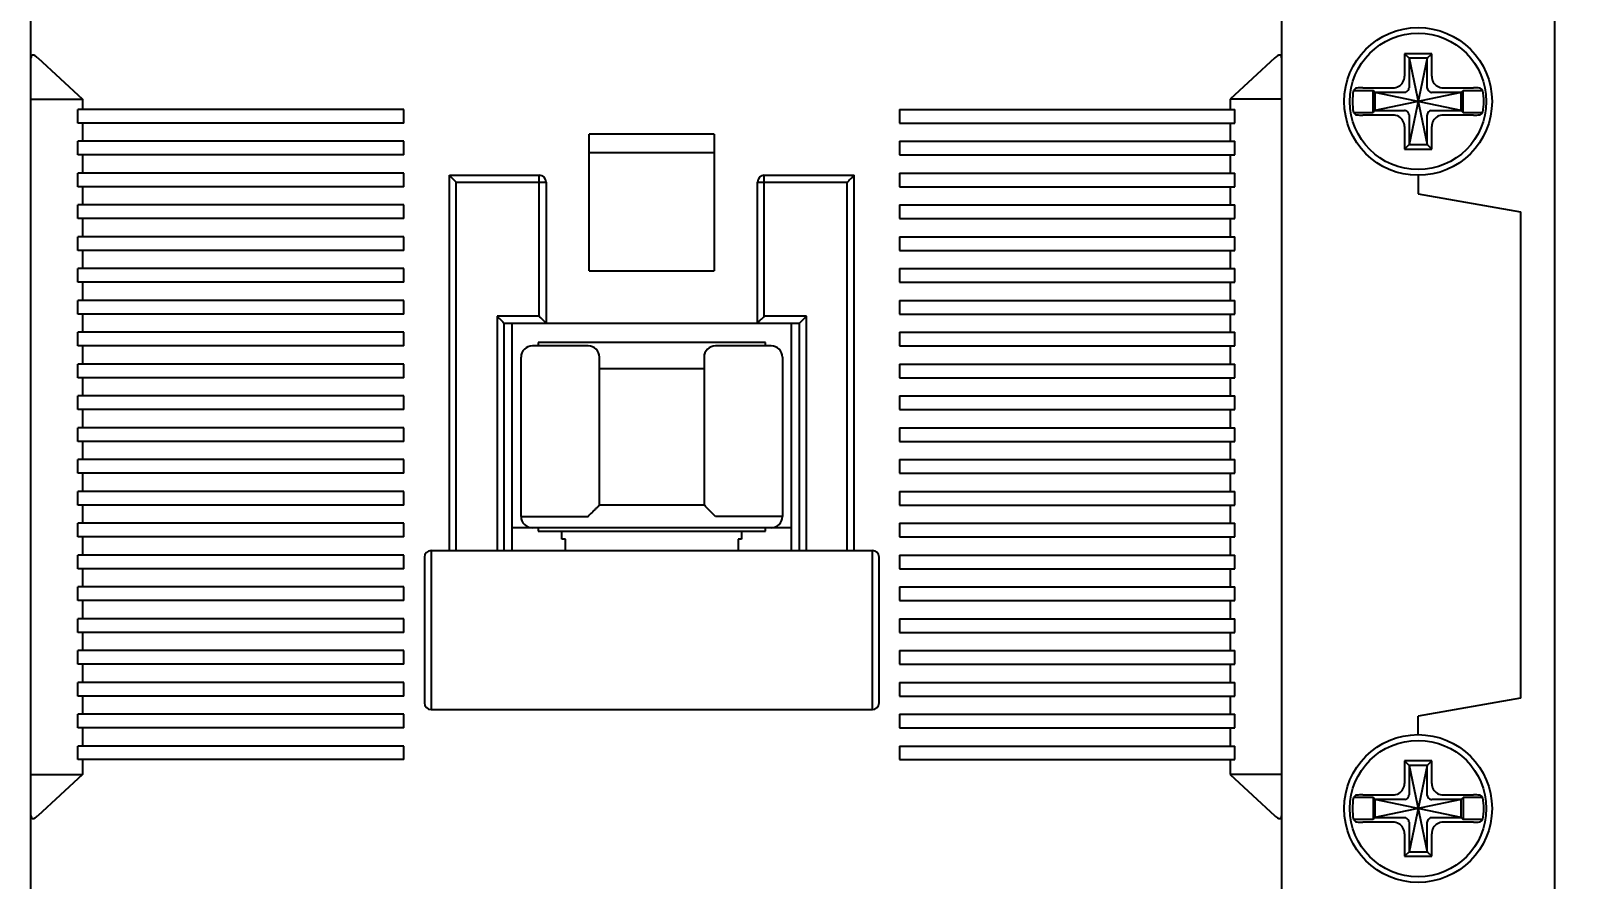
# Model space of a CAD drawing. Header units: millimetres. Extents: x 24815 to 36799, y -9299 to 5469.
# Drawn here: x 34351.9 to 34420, y 3255.6 to 3292.9 of the extents above; entities that cross this region are included whole.
import ezdxf

# ---------------------------------------------------------------- set-up
doc = ezdxf.new("R2010")
doc.units = ezdxf.units.MM
doc.styles.get("Standard").update_dxf_attribs({"font": 'ISOCP.SHX', "bigfont": 'WHGTXT.SHX'})
doc.dimstyles.new('AM_ISO', dxfattribs={"dimtxt": 3.5, "dimasz": 3.5, "dimexe": 1, "dimexo": 1, "dimgap": 1.5, "dimtad": 1, "dimdsep": 46, "dimtxsty": 'Standard', "dimcen": 0, "dimclrd": 256, "dimclre": 256, "dimclrt": 2, "dimadec": 0, "dimazin": 2, "dimtp": 0.1, "dimtm": 0.1, "dimtfac": 0.71, "dimtdec": 3, "dimtmove": 0, "dimatfit": 3, "dimfxl": 0, "dimlwd": -1, "dimlwe": -1, "dimarcsym": 0})

# ---------------------------------------------------------------- blocks, each defined once
blk = doc.blocks.new('*D840')
at = {"linetype": 'ByBlock'}
for p, q in [((34407.775, 3309.752), (34429.421, 3309.752)), ((34428.421, 3242.256), (34428.421, 3306.252)), ((34407.622, 3238.756), (34429.421, 3238.756))]:
    blk.add_line(p, q, dxfattribs=at)
for points in [[(34427.837, 3306.252), (34429.004, 3306.252), (34428.421, 3309.752)], [(34427.837, 3242.256), (34429.004, 3242.256), (34428.421, 3238.756)]]:
    blk.add_solid(points)
at = {"layer": 'Defpoints', "color": 0}
for p in [(34406.775, 3309.752), (34428.421, 3309.752), (34406.622, 3238.756)]:
    blk.add_point(p, dxfattribs=at)
at = {"color": 2, "insert": (34425.171, 3274.254), "char_height": 3.5, "attachment_point": 5, "rotation": 90}
blk.add_mtext('71', dxfattribs=at)
blk = doc.blocks.new('*D841')
at = {"linetype": 'ByBlock'}
for p, q in [((34405.922, 3327.256), (34438.442, 3327.256)), ((34437.442, 3224.756), (34437.442, 3323.756)), ((34405.922, 3221.256), (34438.442, 3221.256))]:
    blk.add_line(p, q, dxfattribs=at)
for points in [[(34436.859, 3323.756), (34438.025, 3323.756), (34437.442, 3327.256)], [(34436.859, 3224.756), (34438.025, 3224.756), (34437.442, 3221.256)]]:
    blk.add_solid(points)
at = {"layer": 'Defpoints', "color": 0}
for p in [(34404.922, 3327.256), (34437.442, 3327.256), (34404.922, 3221.256)]:
    blk.add_point(p, dxfattribs=at)
at = {"color": 2, "insert": (34434.192, 3274.256), "char_height": 3.5, "attachment_point": 5, "rotation": 90}
blk.add_mtext('106', dxfattribs=at)

msp = doc.modelspace()

# ---------------------------------------------------------------- linework, layer by layer
for p, q in [((34351.922, 3223.256, 0), (34351.922, 3325.256, 0)), ((34406.922, 3325.256, 0), (34406.922, 3223.256, 0)), ((34418.922, 3310.006, 0), (34418.922, 3238.506, 0)), ((34352.222, 3291.727, 0), (34354.185, 3289.906, 0)), ((34406.622, 3291.727, 0), (34404.659, 3289.906, 0)), ((34412.522, 3291.706, 0), (34412.322, 3291.906, 0)), ((34412.322, 3291.906, 0), (34412.322, 3290.911, 0)), ((34413.522, 3291.906, 0), (34412.322, 3291.906, 0)), ((34412.522, 3291.706, 0), (34412.522, 3290.408, 0)), ((34413.322, 3291.706, 0), (34412.522, 3287.906, 0)), ((34412.522, 3291.706, 0), (34413.322, 3287.906, 0)), ((34413.322, 3291.706, 0), (34412.522, 3291.706, 0)), ((34413.322, 3291.706, 0), (34413.522, 3291.906, 0)), ((34413.322, 3290.408, 0), (34413.322, 3291.706, 0)), ((34413.522, 3290.911, 0), (34413.522, 3291.906, 0)), ((34410.076, 3290.286, 0), (34410.942, 3290.286, 0)), ((34410.489, 3290.406, 0), (34411.817, 3290.406, 0)), ((34410.942, 3289.326, 0), (34410.942, 3290.286, 0)), ((34411.022, 3290.206, 0), (34410.942, 3290.286, 0)), ((34414.822, 3290.206, 0), (34411.022, 3289.406, 0)), ((34414.822, 3289.406, 0), (34411.022, 3290.206, 0)), ((34412.32, 3290.206, 0), (34411.022, 3290.206, 0)), ((34411.022, 3290.206, 0), (34411.022, 3289.406, 0)), ((34414.822, 3290.206, 0), (34413.524, 3290.206, 0)), ((34414.027, 3290.406, 0), (34415.356, 3290.406, 0)), ((34414.822, 3290.206, 0), (34414.902, 3290.286, 0)), ((34414.822, 3289.406, 0), (34414.822, 3290.206, 0)), ((34414.902, 3290.286, 0), (34415.768, 3290.286, 0)), ((34414.902, 3289.326, 0), (34414.902, 3290.286, 0)), ((34351.922, 3289.906, 0), (34354.185, 3289.906, 0)), ((34354.185, 3289.906, 0), (34354.185, 3289.456, 0)), ((34406.922, 3289.906, 0), (34404.659, 3289.906, 0)), ((34404.659, 3289.906, 0), (34404.659, 3289.456, 0)), ((34368.322, 3289.456, 0), (34353.985, 3289.456, 0)), ((34353.985, 3288.856, 0), (34353.985, 3289.456, 0)), ((34368.322, 3288.856, 0), (34353.985, 3288.856, 0)), ((34354.185, 3288.856, 0), (34354.185, 3288.056, 0)), ((34368.322, 3288.856, 0), (34368.322, 3289.456, 0)), ((34390.122, 3289.456, 0), (34390.122, 3288.856, 0)), ((34390.122, 3289.456, 0), (34404.859, 3289.456, 0)), ((34390.122, 3288.856, 0), (34404.859, 3288.856, 0)), ((34404.659, 3288.856, 0), (34404.659, 3288.056, 0)), ((34404.859, 3288.856, 0), (34404.859, 3289.456, 0)), ((34410.076, 3289.326, 0), (34410.942, 3289.326, 0)), ((34411.817, 3289.206, 0), (34410.489, 3289.206, 0)), ((34411.022, 3289.406, 0), (34410.942, 3289.326, 0)), ((34411.022, 3289.406, 0), (34412.32, 3289.406, 0)), ((34412.522, 3289.204, 0), (34412.522, 3287.906, 0)), ((34413.322, 3287.906, 0), (34413.322, 3289.204, 0)), ((34413.524, 3289.406, 0), (34414.822, 3289.406, 0)), ((34415.356, 3289.206, 0), (34414.027, 3289.206, 0)), ((34414.822, 3289.406, 0), (34414.902, 3289.326, 0)), ((34414.902, 3289.326, 0), (34415.768, 3289.326, 0)), ((34376.472, 3282.356, 0), (34376.472, 3288.364, 0)), ((34381.972, 3288.364, 0), (34376.472, 3288.364, 0)), ((34381.972, 3288.364, 0), (34381.972, 3282.356, 0)), ((34412.322, 3288.701, 0), (34412.322, 3287.706, 0)), ((34413.522, 3287.706, 0), (34413.522, 3288.701, 0)), ((34368.322, 3288.056, 0), (34353.985, 3288.056, 0)), ((34353.985, 3287.456, 0), (34353.985, 3288.056, 0)), ((34368.322, 3287.456, 0), (34353.985, 3287.456, 0)), ((34354.185, 3287.456, 0), (34354.185, 3286.656, 0)), ((34368.322, 3287.456, 0), (34368.322, 3288.056, 0)), ((34376.472, 3287.556, 0), (34381.972, 3287.556, 0)), ((34390.122, 3288.056, 0), (34390.122, 3287.456, 0)), ((34390.122, 3288.056, 0), (34404.859, 3288.056, 0)), ((34390.122, 3287.456, 0), (34404.859, 3287.456, 0)), ((34404.659, 3287.456, 0), (34404.659, 3286.656, 0)), ((34404.859, 3287.456, 0), (34404.859, 3288.056, 0)), ((34412.522, 3287.906, 0), (34412.322, 3287.706, 0)), ((34412.322, 3287.706, 0), (34413.522, 3287.706, 0)), ((34412.522, 3287.906, 0), (34413.322, 3287.906, 0)), ((34413.322, 3287.906, 0), (34413.522, 3287.706, 0)), ((34368.322, 3286.656, 0), (34353.985, 3286.656, 0)), ((34353.985, 3286.056, 0), (34353.985, 3286.656, 0)), ((34368.322, 3286.056, 0), (34368.322, 3286.656, 0)), ((34370.322, 3270.056, 0), (34370.322, 3286.556, 0)), ((34370.322, 3286.556, 0), (34374.272, 3286.556, 0)), ((34370.622, 3270.056, 0), (34370.622, 3286.256, 0)), ((34370.622, 3286.256, 0), (34374.572, 3286.256, 0)), ((34374.272, 3280.356, 0), (34374.272, 3286.556, 0)), ((34374.572, 3286.256, 0), (34374.572, 3280.056, 0)), ((34383.872, 3280.056, 0), (34383.872, 3286.256, 0)), ((34383.872, 3286.256, 0), (34387.822, 3286.256, 0)), ((34384.172, 3280.356, 0), (34384.172, 3286.556, 0)), ((34384.172, 3286.556, 0), (34388.122, 3286.556, 0)), ((34387.822, 3270.056, 0), (34387.822, 3286.256, 0)), ((34388.122, 3270.056, 0), (34388.122, 3286.556, 0)), ((34390.122, 3286.656, 0), (34390.122, 3286.056, 0)), ((34390.122, 3286.656, 0), (34404.859, 3286.656, 0)), ((34404.859, 3286.056, 0), (34404.859, 3286.656, 0)), ((34412.922, 3286.556, 0), (34412.922, 3285.749, 0)), ((34368.322, 3286.056, 0), (34353.985, 3286.056, 0)), ((34354.185, 3286.056, 0), (34354.185, 3285.256, 0)), ((34390.122, 3286.056, 0), (34404.859, 3286.056, 0)), ((34404.659, 3286.056, 0), (34404.659, 3285.256, 0)), ((34412.922, 3285.749, 0), (34417.422, 3284.956, 0)), ((34368.322, 3285.256, 0), (34353.985, 3285.256, 0)), ((34353.985, 3284.656, 0), (34353.985, 3285.256, 0)), ((34368.322, 3284.656, 0), (34368.322, 3285.256, 0)), ((34390.122, 3285.256, 0), (34390.122, 3284.656, 0)), ((34390.122, 3285.256, 0), (34404.859, 3285.256, 0)), ((34404.859, 3284.656, 0), (34404.859, 3285.256, 0)), ((34417.422, 3284.956, 0), (34417.422, 3263.556, 0)), ((34368.322, 3284.656, 0), (34353.985, 3284.656, 0)), ((34354.185, 3284.656, 0), (34354.185, 3283.856, 0)), ((34390.122, 3284.656, 0), (34404.859, 3284.656, 0)), ((34404.659, 3284.656, 0), (34404.659, 3283.856, 0)), ((34368.322, 3283.856, 0), (34353.985, 3283.856, 0)), ((34353.985, 3283.256, 0), (34353.985, 3283.856, 0)), ((34368.322, 3283.256, 0), (34368.322, 3283.856, 0)), ((34390.122, 3283.856, 0), (34390.122, 3283.256, 0)), ((34390.122, 3283.856, 0), (34404.859, 3283.856, 0)), ((34404.859, 3283.256, 0), (34404.859, 3283.856, 0)), ((34368.322, 3283.256, 0), (34353.985, 3283.256, 0)), ((34354.185, 3283.256, 0), (34354.185, 3282.456, 0)), ((34390.122, 3283.256, 0), (34404.859, 3283.256, 0)), ((34404.659, 3283.256, 0), (34404.659, 3282.456, 0)), ((34368.322, 3282.456, 0), (34353.985, 3282.456, 0)), ((34353.985, 3281.856, 0), (34353.985, 3282.456, 0)), ((34368.322, 3281.856, 0), (34368.322, 3282.456, 0)), ((34376.472, 3282.356, 0), (34381.972, 3282.356, 0)), ((34390.122, 3282.456, 0), (34404.859, 3282.456, 0)), ((34390.122, 3282.456, 0), (34390.122, 3281.856, 0)), ((34404.859, 3281.856, 0), (34404.859, 3282.456, 0)), ((34368.322, 3281.856, 0), (34353.985, 3281.856, 0)), ((34354.185, 3281.856, 0), (34354.185, 3281.056, 0)), ((34390.122, 3281.856, 0), (34404.859, 3281.856, 0)), ((34404.659, 3281.856, 0), (34404.659, 3281.056, 0)), ((34368.322, 3281.056, 0), (34353.985, 3281.056, 0)), ((34353.985, 3280.456, 0), (34353.985, 3281.056, 0)), ((34368.322, 3280.456, 0), (34368.322, 3281.056, 0)), ((34390.122, 3281.056, 0), (34404.859, 3281.056, 0)), ((34390.122, 3281.056, 0), (34390.122, 3280.456, 0)), ((34404.859, 3280.456, 0), (34404.859, 3281.056, 0)), ((34368.322, 3280.456, 0), (34353.985, 3280.456, 0)), ((34354.185, 3280.456, 0), (34354.185, 3279.656, 0)), ((34372.422, 3280.356, 0), (34372.422, 3270.056, 0)), ((34374.272, 3280.356, 0), (34372.422, 3280.356, 0)), ((34372.722, 3280.056, 0), (34372.722, 3270.056, 0)), ((34372.722, 3280.056, 0), (34385.722, 3280.056, 0)), ((34373.072, 3280.056, 0), (34373.072, 3270.056, 0)), ((34386.022, 3280.356, 0), (34384.172, 3280.356, 0)), ((34385.372, 3270.056, 0), (34385.372, 3280.056, 0)), ((34385.722, 3270.056, 0), (34385.722, 3280.056, 0)), ((34386.022, 3270.056, 0), (34386.022, 3280.356, 0)), ((34390.122, 3280.456, 0), (34404.859, 3280.456, 0)), ((34404.659, 3280.456, 0), (34404.659, 3279.656, 0)), ((34368.322, 3279.656, 0), (34353.985, 3279.656, 0)), ((34353.985, 3279.056, 0), (34353.985, 3279.656, 0)), ((34368.322, 3279.056, 0), (34368.322, 3279.656, 0)), ((34390.122, 3279.656, 0), (34404.859, 3279.656, 0)), ((34390.122, 3279.656, 0), (34390.122, 3279.056, 0)), ((34404.859, 3279.056, 0), (34404.859, 3279.656, 0)), ((34368.322, 3279.056, 0), (34353.985, 3279.056, 0)), ((34354.185, 3279.056, 0), (34354.185, 3278.256, 0)), ((34376.422, 3279.056, 0), (34373.972, 3279.056, 0)), ((34374.222, 3279.206, 0), (34374.222, 3279.056, 0)), ((34384.222, 3279.206, 0), (34374.222, 3279.206, 0)), ((34384.472, 3279.056, 0), (34382.022, 3279.056, 0)), ((34384.222, 3279.056, 0), (34384.222, 3279.206, 0)), ((34390.122, 3279.056, 0), (34404.859, 3279.056, 0)), ((34404.659, 3279.056, 0), (34404.659, 3278.256, 0)), ((34368.322, 3278.256, 0), (34353.985, 3278.256, 0)), ((34353.985, 3277.656, 0), (34353.985, 3278.256, 0)), ((34368.322, 3277.656, 0), (34368.322, 3278.256, 0)), ((34373.472, 3271.556, 0), (34373.472, 3278.556, 0)), ((34376.922, 3272.056, 0), (34376.922, 3278.556, 0)), ((34376.922, 3278.056, 0), (34381.522, 3278.056, 0)), ((34381.522, 3278.556, 0), (34381.522, 3272.056, 0)), ((34384.972, 3278.556, 0), (34384.972, 3271.556, 0)), ((34390.122, 3278.256, 0), (34404.859, 3278.256, 0)), ((34390.122, 3278.256, 0), (34390.122, 3277.656, 0)), ((34404.859, 3277.656, 0), (34404.859, 3278.256, 0)), ((34368.322, 3277.656, 0), (34353.985, 3277.656, 0)), ((34354.185, 3277.656, 0), (34354.185, 3276.856, 0)), ((34390.122, 3277.656, 0), (34404.859, 3277.656, 0)), ((34404.659, 3277.656, 0), (34404.659, 3276.856, 0)), ((34368.322, 3276.856, 0), (34353.985, 3276.856, 0)), ((34353.985, 3276.256, 0), (34353.985, 3276.856, 0)), ((34368.322, 3276.256, 0), (34368.322, 3276.856, 0)), ((34390.122, 3276.856, 0), (34404.859, 3276.856, 0)), ((34390.122, 3276.856, 0), (34390.122, 3276.256, 0)), ((34404.859, 3276.256, 0), (34404.859, 3276.856, 0)), ((34368.322, 3276.256, 0), (34353.985, 3276.256, 0)), ((34354.185, 3276.256, 0), (34354.185, 3275.456, 0)), ((34390.122, 3276.256, 0), (34404.859, 3276.256, 0)), ((34404.659, 3276.256, 0), (34404.659, 3275.456, 0)), ((34368.322, 3275.456, 0), (34353.985, 3275.456, 0)), ((34353.985, 3274.856, 0), (34353.985, 3275.456, 0)), ((34368.322, 3274.856, 0), (34368.322, 3275.456, 0)), ((34390.122, 3275.456, 0), (34404.859, 3275.456, 0)), ((34390.122, 3275.456, 0), (34390.122, 3274.856, 0)), ((34404.859, 3274.856, 0), (34404.859, 3275.456, 0)), ((34368.322, 3274.856, 0), (34353.985, 3274.856, 0)), ((34354.185, 3274.856, 0), (34354.185, 3274.056, 0)), ((34390.122, 3274.856, 0), (34404.859, 3274.856, 0)), ((34404.659, 3274.856, 0), (34404.659, 3274.056, 0)), ((34368.322, 3274.056, 0), (34353.985, 3274.056, 0)), ((34353.985, 3273.456, 0), (34353.985, 3274.056, 0)), ((34368.322, 3273.456, 0), (34368.322, 3274.056, 0)), ((34390.122, 3274.056, 0), (34404.859, 3274.056, 0)), ((34390.122, 3274.056, 0), (34390.122, 3273.456, 0)), ((34404.859, 3273.456, 0), (34404.859, 3274.056, 0)), ((34368.322, 3273.456, 0), (34353.985, 3273.456, 0)), ((34354.185, 3273.456, 0), (34354.185, 3272.656, 0)), ((34390.122, 3273.456, 0), (34404.859, 3273.456, 0)), ((34404.659, 3273.456, 0), (34404.659, 3272.656, 0)), ((34368.322, 3272.656, 0), (34353.985, 3272.656, 0)), ((34353.985, 3272.056, 0), (34353.985, 3272.656, 0)), ((34368.322, 3272.056, 0), (34368.322, 3272.656, 0)), ((34390.122, 3272.656, 0), (34404.859, 3272.656, 0)), ((34390.122, 3272.656, 0), (34390.122, 3272.056, 0)), ((34404.859, 3272.056, 0), (34404.859, 3272.656, 0)), ((34368.322, 3272.056, 0), (34353.985, 3272.056, 0)), ((34354.185, 3272.056, 0), (34354.185, 3271.256, 0)), ((34381.522, 3272.056, 0), (34376.922, 3272.056, 0)), ((34390.122, 3272.056, 0), (34404.859, 3272.056, 0)), ((34404.659, 3272.056, 0), (34404.659, 3271.256, 0)), ((34368.322, 3271.256, 0), (34353.985, 3271.256, 0)), ((34353.985, 3270.656, 0), (34353.985, 3271.256, 0)), ((34368.322, 3270.656, 0), (34368.322, 3271.256, 0)), ((34373.472, 3271.556, 0), (34376.422, 3271.556, 0)), ((34384.972, 3271.556, 0), (34382.022, 3271.556, 0)), ((34390.122, 3271.256, 0), (34404.859, 3271.256, 0)), ((34390.122, 3271.256, 0), (34390.122, 3270.656, 0)), ((34404.859, 3270.656, 0), (34404.859, 3271.256, 0)), ((34368.322, 3270.656, 0), (34353.985, 3270.656, 0)), ((34354.185, 3270.656, 0), (34354.185, 3269.856, 0)), ((34385.372, 3271.056, 0), (34373.072, 3271.056, 0)), ((34374.222, 3271.056, 0), (34374.222, 3270.906, 0)), ((34374.222, 3270.906, 0), (34384.222, 3270.906, 0)), ((34375.272, 3270.556, 0), (34375.272, 3270.906, 0)), ((34375.422, 3270.556, 0), (34375.272, 3270.556, 0)), ((34375.422, 3270.056, 0), (34375.422, 3270.556, 0)), ((34383.172, 3270.556, 0), (34383.022, 3270.556, 0)), ((34383.022, 3270.556, 0), (34383.022, 3270.056, 0)), ((34383.172, 3270.906, 0), (34383.172, 3270.556, 0)), ((34384.222, 3270.906, 0), (34384.222, 3271.056, 0)), ((34390.122, 3270.656, 0), (34404.859, 3270.656, 0)), ((34404.659, 3270.656, 0), (34404.659, 3269.856, 0)), ((34368.322, 3269.856, 0), (34353.985, 3269.856, 0)), ((34353.985, 3269.256, 0), (34353.985, 3269.856, 0)), ((34368.322, 3269.256, 0), (34368.322, 3269.856, 0)), ((34369.222, 3269.756, 0), (34369.222, 3263.356, 0)), ((34369.522, 3270.056, 0), (34369.522, 3263.056, 0)), ((34369.522, 3270.056, 0), (34388.922, 3270.056, 0)), ((34388.922, 3263.056, 0), (34388.922, 3270.056, 0)), ((34389.222, 3263.356, 0), (34389.222, 3269.756, 0)), ((34390.122, 3269.856, 0), (34404.859, 3269.856, 0)), ((34390.122, 3269.856, 0), (34390.122, 3269.256, 0)), ((34404.859, 3269.256, 0), (34404.859, 3269.856, 0)), ((34368.322, 3269.256, 0), (34353.985, 3269.256, 0)), ((34354.185, 3269.256, 0), (34354.185, 3268.456, 0)), ((34390.122, 3269.256, 0), (34404.859, 3269.256, 0)), ((34404.659, 3269.256, 0), (34404.659, 3268.456, 0)), ((34368.322, 3268.456, 0), (34353.985, 3268.456, 0)), ((34353.985, 3267.856, 0), (34353.985, 3268.456, 0)), ((34368.322, 3267.856, 0), (34368.322, 3268.456, 0)), ((34390.122, 3268.456, 0), (34404.859, 3268.456, 0)), ((34390.122, 3268.456, 0), (34390.122, 3267.856, 0)), ((34404.859, 3267.856, 0), (34404.859, 3268.456, 0)), ((34368.322, 3267.856, 0), (34353.985, 3267.856, 0)), ((34354.185, 3267.856, 0), (34354.185, 3267.056, 0)), ((34390.122, 3267.856, 0), (34404.859, 3267.856, 0)), ((34404.659, 3267.856, 0), (34404.659, 3267.056, 0)), ((34368.322, 3267.056, 0), (34353.985, 3267.056, 0)), ((34353.985, 3266.456, 0), (34353.985, 3267.056, 0)), ((34368.322, 3266.456, 0), (34368.322, 3267.056, 0)), ((34390.122, 3267.056, 0), (34404.859, 3267.056, 0)), ((34390.122, 3267.056, 0), (34390.122, 3266.456, 0)), ((34404.859, 3266.456, 0), (34404.859, 3267.056, 0)), ((34368.322, 3266.456, 0), (34353.985, 3266.456, 0)), ((34354.185, 3266.456, 0), (34354.185, 3265.656, 0)), ((34390.122, 3266.456, 0), (34404.859, 3266.456, 0)), ((34404.659, 3266.456, 0), (34404.659, 3265.656, 0)), ((34368.322, 3265.656, 0), (34353.985, 3265.656, 0)), ((34353.985, 3265.056, 0), (34353.985, 3265.656, 0)), ((34368.322, 3265.056, 0), (34353.985, 3265.056, 0)), ((34354.185, 3265.056, 0), (34354.185, 3264.256, 0)), ((34368.322, 3265.056, 0), (34368.322, 3265.656, 0)), ((34390.122, 3265.656, 0), (34404.859, 3265.656, 0)), ((34390.122, 3265.656, 0), (34390.122, 3265.056, 0)), ((34390.122, 3265.056, 0), (34404.859, 3265.056, 0)), ((34404.659, 3265.056, 0), (34404.659, 3264.256, 0)), ((34404.859, 3265.056, 0), (34404.859, 3265.656, 0)), ((34368.322, 3264.256, 0), (34353.985, 3264.256, 0)), ((34353.985, 3263.656, 0), (34353.985, 3264.256, 0)), ((34368.322, 3263.656, 0), (34353.985, 3263.656, 0)), ((34354.185, 3263.656, 0), (34354.185, 3262.856, 0)), ((34368.322, 3263.656, 0), (34368.322, 3264.256, 0)), ((34390.122, 3264.256, 0), (34404.859, 3264.256, 0)), ((34390.122, 3264.256, 0), (34390.122, 3263.656, 0)), ((34390.122, 3263.656, 0), (34404.859, 3263.656, 0)), ((34404.659, 3263.656, 0), (34404.659, 3262.856, 0)), ((34404.859, 3263.656, 0), (34404.859, 3264.256, 0)), ((34369.522, 3263.056, 0), (34388.922, 3263.056, 0)), ((34417.422, 3263.556, 0), (34412.922, 3262.762, 0)), ((34368.322, 3262.856, 0), (34353.985, 3262.856, 0)), ((34353.985, 3262.256, 0), (34353.985, 3262.856, 0)), ((34368.322, 3262.256, 0), (34368.322, 3262.856, 0)), ((34390.122, 3262.856, 0), (34404.859, 3262.856, 0)), ((34390.122, 3262.856, 0), (34390.122, 3262.256, 0)), ((34404.859, 3262.256, 0), (34404.859, 3262.856, 0)), ((34412.922, 3261.956, 0), (34412.922, 3262.762, 0)), ((34368.322, 3262.256, 0), (34353.985, 3262.256, 0)), ((34354.185, 3262.256, 0), (34354.185, 3261.456, 0)), ((34390.122, 3262.256, 0), (34404.859, 3262.256, 0)), ((34404.659, 3262.256, 0), (34404.659, 3261.456, 0)), ((34368.322, 3261.456, 0), (34353.985, 3261.456, 0)), ((34353.985, 3260.856, 0), (34353.985, 3261.456, 0)), ((34368.322, 3260.856, 0), (34368.322, 3261.456, 0)), ((34390.122, 3261.456, 0), (34404.859, 3261.456, 0)), ((34390.122, 3261.456, 0), (34390.122, 3260.856, 0)), ((34404.859, 3260.856, 0), (34404.859, 3261.456, 0)), ((34368.322, 3260.856, 0), (34353.985, 3260.856, 0)), ((34354.185, 3260.856, 0), (34354.185, 3260.206, 0)), ((34390.122, 3260.856, 0), (34404.859, 3260.856, 0)), ((34404.659, 3260.856, 0), (34404.659, 3260.206, 0)), ((34412.522, 3260.606, 0), (34412.322, 3260.806, 0)), ((34412.322, 3260.806, 0), (34412.322, 3259.811, 0)), ((34413.522, 3260.806, 0), (34412.322, 3260.806, 0)), ((34412.522, 3260.606, 0), (34413.322, 3256.806, 0)), ((34413.322, 3260.606, 0), (34412.522, 3256.806, 0)), ((34413.322, 3260.606, 0), (34412.522, 3260.606, 0)), ((34412.522, 3260.606, 0), (34412.522, 3259.308, 0)), ((34413.322, 3260.606, 0), (34413.522, 3260.806, 0)), ((34413.322, 3259.308, 0), (34413.322, 3260.606, 0)), ((34413.522, 3259.811, 0), (34413.522, 3260.806, 0)), ((34351.922, 3260.206, 0), (34354.185, 3260.206, 0)), ((34354.185, 3260.206, 0), (34352.222, 3258.384, 0)), ((34406.922, 3260.206, 0), (34404.659, 3260.206, 0)), ((34404.659, 3260.206, 0), (34406.622, 3258.384, 0)), ((34410.942, 3259.186, 0), (34410.076, 3259.186, 0)), ((34410.489, 3259.306, 0), (34411.817, 3259.306, 0)), ((34410.942, 3259.186, 0), (34410.942, 3258.226, 0)), ((34411.022, 3259.106, 0), (34410.942, 3259.186, 0)), ((34414.822, 3258.306, 0), (34411.022, 3259.106, 0)), ((34414.822, 3259.106, 0), (34411.022, 3258.306, 0)), ((34412.32, 3259.106, 0), (34411.022, 3259.106, 0)), ((34411.022, 3259.106, 0), (34411.022, 3258.306, 0)), ((34414.822, 3259.106, 0), (34413.524, 3259.106, 0)), ((34414.027, 3259.306, 0), (34415.356, 3259.306, 0)), ((34414.822, 3259.106, 0), (34414.902, 3259.186, 0)), ((34414.822, 3258.306, 0), (34414.822, 3259.106, 0)), ((34414.902, 3259.186, 0), (34414.902, 3258.226, 0)), ((34415.768, 3259.186, 0), (34414.902, 3259.186, 0)), ((34410.942, 3258.226, 0), (34410.076, 3258.226, 0)), ((34411.022, 3258.306, 0), (34410.942, 3258.226, 0)), ((34411.022, 3258.306, 0), (34412.32, 3258.306, 0)), ((34413.524, 3258.306, 0), (34414.822, 3258.306, 0)), ((34414.822, 3258.306, 0), (34414.902, 3258.226, 0)), ((34415.768, 3258.226, 0), (34414.902, 3258.226, 0)), ((34411.817, 3258.106, 0), (34410.489, 3258.106, 0)), ((34412.322, 3257.601, 0), (34412.322, 3256.606, 0)), ((34412.522, 3258.104, 0), (34412.522, 3256.806, 0)), ((34413.322, 3256.806, 0), (34413.322, 3258.104, 0)), ((34413.522, 3256.606, 0), (34413.522, 3257.601, 0)), ((34415.356, 3258.106, 0), (34414.027, 3258.106, 0)), ((34412.522, 3256.806, 0), (34412.322, 3256.606, 0)), ((34412.322, 3256.606, 0), (34413.522, 3256.606, 0)), ((34412.522, 3256.806, 0), (34413.322, 3256.806, 0)), ((34413.322, 3256.806, 0), (34413.522, 3256.606, 0))]:
    msp.add_line(p, q)
for centre, radius in [((34412.922, 3289.806, 0), 3.25), ((34412.922, 3289.806, 0), 3), ((34412.922, 3258.706, 0), 3.25), ((34412.922, 3258.706, 0), 3)]:
    msp.add_circle(centre, radius)
for centre, radius, start, end in [((34412.922, 3289.806, 0), 2.886, 170.42695, 189.57306), ((34412.922, 3289.806, 0), 2.886, 350.42695, 9.57302), ((34374.272, 3286.256, 0), 0.3, 0, 90), ((34384.172, 3286.256, 0), 0.3, 90, 180), ((34373.972, 3278.556, 0), 0.5, 90, 180), ((34376.422, 3278.556, 0), 0.5, 0, 90), ((34382.022, 3278.556, 0), 0.5, 90, 180), ((34384.472, 3278.556, 0), 0.5, 0, 90), ((34373.972, 3271.556, 0), 0.5, 180, 270), ((34384.472, 3271.556, 0), 0.5, 270, 0), ((34369.522, 3269.756, 0), 0.3, 90, 180), ((34388.922, 3269.756, 0), 0.3, 0, 90), ((34369.522, 3263.356, 0), 0.3, 180, 270), ((34388.922, 3263.356, 0), 0.3, 270, 0), ((34412.922, 3258.706, 0), 2.886, 170.42695, 189.57306), ((34412.922, 3258.706, 0), 2.886, 350.42695, 9.57302)]:
    msp.add_arc(centre, radius, start, end)
for points, start_tangent, end_tangent in [([(34352.222, 3291.727, 0), (34352.147, 3291.788, 0), (34352.075, 3291.828, 0), (34352.011, 3291.842, 0), (34351.963, 3291.829, 0), (34351.932, 3291.79, 0), (34351.922, 3291.727, 0)], (-0.732974, 0.680257), (0, -1)), ([(34406.922, 3291.727, 0), (34406.912, 3291.789, 0), (34406.882, 3291.829, 0), (34406.833, 3291.842, 0), (34406.771, 3291.828, 0), (34406.698, 3291.789, 0), (34406.622, 3291.727, 0)], (0, 1), (-0.732974, -0.680257)), ([(34411.817, 3290.406, 0), (34412.072, 3290.472, 0), (34412.255, 3290.655, 0), (34412.322, 3290.911, 0)], (1, 0), (0, 1)), ([(34413.522, 3290.911, 0), (34413.589, 3290.656, 0), (34413.772, 3290.472, 0), (34414.027, 3290.406, 0)], (0, -1), (1, 0)), ([(34410.176, 3290.378, 0), (34410.142, 3290.347, 0), (34410.109, 3290.317, 0), (34410.076, 3290.286, 0)], (-0.740614, -0.671931), (-0.726063, -0.687628)), ([(34410.489, 3290.406, 0), (34410.341, 3290.402, 0), (34410.228, 3290.392, 0), (34410.176, 3290.378, 0)], (-1, 0), (-0.740614, -0.671931)), ([(34412.344, 3290.207, 0), (34412.336, 3290.206, 0), (34412.328, 3290.206, 0), (34412.32, 3290.206, 0)], (-0.99042, -0.138088), (-1, 0)), ([(34412.344, 3290.207, 0), (34412.426, 3290.238, 0), (34412.49, 3290.302, 0), (34412.521, 3290.383, 0)], (0.99042, 0.138088), (0.138088, 0.99042)), ([(34412.521, 3290.383, 0), (34412.521, 3290.391, 0), (34412.522, 3290.399, 0), (34412.522, 3290.408, 0)], (0.138088, 0.99042), (0, 1)), ([(34413.324, 3290.383, 0), (34413.323, 3290.391, 0), (34413.322, 3290.399, 0), (34413.322, 3290.408, 0)], (-0.138088, 0.99042), (0, 1)), ([(34413.324, 3290.383, 0), (34413.355, 3290.302, 0), (34413.418, 3290.238, 0), (34413.5, 3290.207, 0)], (0.138088, -0.99042), (0.99042, -0.138088)), ([(34413.5, 3290.207, 0), (34413.508, 3290.206, 0), (34413.516, 3290.206, 0), (34413.524, 3290.206, 0)], (0.99042, -0.138088), (1, 0)), ([(34415.668, 3290.378, 0), (34415.617, 3290.392, 0), (34415.503, 3290.402, 0), (34415.356, 3290.406, 0)], (-0.740614, 0.671931), (-1, 0)), ([(34415.768, 3290.286, 0), (34415.735, 3290.317, 0), (34415.702, 3290.347, 0), (34415.668, 3290.378, 0)], (-0.726063, 0.687628), (-0.740614, 0.671931)), ([(34410.076, 3289.326, 0), (34410.109, 3289.295, 0), (34410.142, 3289.264, 0), (34410.176, 3289.233, 0)], (0.726063, -0.687628), (0.740614, -0.671931)), ([(34410.176, 3289.233, 0), (34410.228, 3289.219, 0), (34410.341, 3289.209, 0), (34410.489, 3289.206, 0)], (0.740614, -0.671931), (1, 0)), ([(34412.322, 3288.701, 0), (34412.256, 3288.955, 0), (34412.072, 3289.139, 0), (34411.817, 3289.206, 0)], (0, 1), (-1, 0)), ([(34412.344, 3289.404, 0), (34412.336, 3289.405, 0), (34412.328, 3289.405, 0), (34412.32, 3289.406, 0)], (-0.99042, 0.138088), (-1, 0)), ([(34412.521, 3289.228, 0), (34412.49, 3289.31, 0), (34412.426, 3289.373, 0), (34412.344, 3289.404, 0)], (-0.138088, 0.99042), (-0.99042, 0.138088)), ([(34412.521, 3289.228, 0), (34412.521, 3289.22, 0), (34412.522, 3289.212, 0), (34412.522, 3289.204, 0)], (0.138088, -0.99042), (0, -1)), ([(34413.324, 3289.228, 0), (34413.323, 3289.22, 0), (34413.322, 3289.212, 0), (34413.322, 3289.204, 0)], (-0.138088, -0.99042), (0, -1)), ([(34413.5, 3289.404, 0), (34413.418, 3289.373, 0), (34413.355, 3289.31, 0), (34413.324, 3289.228, 0)], (-0.99042, -0.138088), (-0.138088, -0.99042)), ([(34413.5, 3289.404, 0), (34413.508, 3289.405, 0), (34413.516, 3289.405, 0), (34413.524, 3289.406, 0)], (0.99042, 0.138088), (1, 0)), ([(34414.027, 3289.206, 0), (34413.772, 3289.139, 0), (34413.589, 3288.956, 0), (34413.522, 3288.701, 0)], (-1, 0), (0, -1)), ([(34415.356, 3289.206, 0), (34415.503, 3289.209, 0), (34415.617, 3289.219, 0), (34415.668, 3289.233, 0)], (1, 0), (0.740614, 0.671931)), ([(34415.668, 3289.233, 0), (34415.702, 3289.264, 0), (34415.735, 3289.295, 0), (34415.768, 3289.326, 0)], (0.740614, 0.671931), (0.726063, 0.687628)), ([(34370.322, 3286.556, 0), (34370.338, 3286.54, 0), (34370.377, 3286.501, 0), (34370.43, 3286.448, 0), (34370.492, 3286.386, 0), (34370.557, 3286.321, 0), (34370.622, 3286.256, 0)], (0.707107, -0.707107), (0.707107, -0.707107)), ([(34388.122, 3286.556, 0), (34388.106, 3286.54, 0), (34388.067, 3286.501, 0), (34388.014, 3286.448, 0), (34387.953, 3286.386, 0), (34387.887, 3286.321, 0), (34387.822, 3286.256, 0)], (-0.707107, -0.707107), (-0.707107, -0.707107)), ([(34372.722, 3280.056, 0), (34372.706, 3280.071, 0), (34372.667, 3280.111, 0), (34372.614, 3280.164, 0), (34372.553, 3280.225, 0), (34372.487, 3280.29, 0), (34372.422, 3280.356, 0)], (-0.707107, 0.707107), (-0.707107, 0.707107)), ([(34374.572, 3280.056, 0), (34374.556, 3280.071, 0), (34374.517, 3280.111, 0), (34374.464, 3280.164, 0), (34374.403, 3280.225, 0), (34374.337, 3280.29, 0), (34374.272, 3280.356, 0)], (-0.707107, 0.707107), (-0.707107, 0.707107)), ([(34383.872, 3280.056, 0), (34383.888, 3280.071, 0), (34383.927, 3280.111, 0), (34383.98, 3280.164, 0), (34384.042, 3280.225, 0), (34384.107, 3280.29, 0), (34384.172, 3280.356, 0)], (0.707107, 0.707107), (0.707107, 0.707107)), ([(34385.722, 3280.056, 0), (34385.738, 3280.071, 0), (34385.777, 3280.111, 0), (34385.83, 3280.164, 0), (34385.892, 3280.225, 0), (34385.957, 3280.29, 0), (34386.022, 3280.356, 0)], (0.707107, 0.707107), (0.707107, 0.707107)), ([(34376.422, 3271.556, 0), (34376.531, 3271.664, 0), (34376.64, 3271.773, 0), (34376.742, 3271.876, 0), (34376.831, 3271.964, 0), (34376.896, 3272.029, 0), (34376.922, 3272.056, 0)], (0.707107, 0.707107), (0.707107, 0.707107)), ([(34382.022, 3271.556, 0), (34381.913, 3271.664, 0), (34381.804, 3271.773, 0), (34381.702, 3271.876, 0), (34381.614, 3271.964, 0), (34381.549, 3272.029, 0), (34381.522, 3272.056, 0)], (-0.707107, 0.707107), (-0.707107, 0.707107)), ([(34411.817, 3259.306, 0), (34412.072, 3259.372, 0), (34412.255, 3259.555, 0), (34412.322, 3259.811, 0)], (1, 0), (0, 1)), ([(34413.522, 3259.811, 0), (34413.589, 3259.556, 0), (34413.772, 3259.372, 0), (34414.027, 3259.306, 0)], (0, -1), (1, 0)), ([(34410.176, 3259.278, 0), (34410.142, 3259.247, 0), (34410.109, 3259.217, 0), (34410.076, 3259.186, 0)], (-0.740614, -0.671931), (-0.726063, -0.687628)), ([(34410.489, 3259.306, 0), (34410.341, 3259.302, 0), (34410.228, 3259.292, 0), (34410.176, 3259.278, 0)], (-1, 0), (-0.740614, -0.671931)), ([(34412.344, 3259.107, 0), (34412.336, 3259.106, 0), (34412.328, 3259.106, 0), (34412.32, 3259.106, 0)], (-0.99042, -0.138088), (-1, 0)), ([(34412.344, 3259.107, 0), (34412.426, 3259.138, 0), (34412.49, 3259.202, 0), (34412.521, 3259.283, 0)], (0.99042, 0.138088), (0.138088, 0.99042)), ([(34412.521, 3259.283, 0), (34412.521, 3259.291, 0), (34412.522, 3259.299, 0), (34412.522, 3259.308, 0)], (0.138088, 0.99042), (0, 1)), ([(34413.324, 3259.283, 0), (34413.323, 3259.291, 0), (34413.322, 3259.299, 0), (34413.322, 3259.308, 0)], (-0.138088, 0.99042), (0, 1)), ([(34413.324, 3259.283, 0), (34413.355, 3259.202, 0), (34413.418, 3259.138, 0), (34413.5, 3259.107, 0)], (0.138088, -0.99042), (0.99042, -0.138088)), ([(34413.5, 3259.107, 0), (34413.508, 3259.106, 0), (34413.516, 3259.106, 0), (34413.524, 3259.106, 0)], (0.99042, -0.138088), (1, 0)), ([(34415.668, 3259.278, 0), (34415.617, 3259.292, 0), (34415.503, 3259.302, 0), (34415.356, 3259.306, 0)], (-0.740614, 0.671931), (-1, 0)), ([(34415.768, 3259.186, 0), (34415.735, 3259.217, 0), (34415.702, 3259.247, 0), (34415.668, 3259.278, 0)], (-0.726063, 0.687628), (-0.740614, 0.671931)), ([(34351.922, 3258.384, 0), (34351.932, 3258.323, 0), (34351.962, 3258.282, 0), (34352.011, 3258.269, 0), (34352.074, 3258.283, 0), (34352.146, 3258.322, 0), (34352.222, 3258.384, 0)], (0, -1), (0.732974, 0.680257)), ([(34406.622, 3258.384, 0), (34406.697, 3258.323, 0), (34406.77, 3258.283, 0), (34406.833, 3258.269, 0), (34406.882, 3258.282, 0), (34406.912, 3258.322, 0), (34406.922, 3258.384, 0)], (0.732974, -0.680257), (0, 1)), ([(34410.076, 3258.226, 0), (34410.109, 3258.195, 0), (34410.142, 3258.164, 0), (34410.176, 3258.133, 0)], (0.726063, -0.687628), (0.740614, -0.671931)), ([(34412.344, 3258.304, 0), (34412.336, 3258.305, 0), (34412.328, 3258.305, 0), (34412.32, 3258.306, 0)], (-0.99042, 0.138088), (-1, 0)), ([(34412.521, 3258.128, 0), (34412.49, 3258.21, 0), (34412.426, 3258.273, 0), (34412.344, 3258.304, 0)], (-0.138088, 0.99042), (-0.99042, 0.138088)), ([(34413.5, 3258.304, 0), (34413.418, 3258.273, 0), (34413.355, 3258.21, 0), (34413.324, 3258.128, 0)], (-0.99042, -0.138088), (-0.138088, -0.99042)), ([(34413.5, 3258.304, 0), (34413.508, 3258.305, 0), (34413.516, 3258.305, 0), (34413.524, 3258.306, 0)], (0.99042, 0.138088), (1, 0)), ([(34415.668, 3258.133, 0), (34415.702, 3258.164, 0), (34415.735, 3258.195, 0), (34415.768, 3258.226, 0)], (0.740614, 0.671931), (0.726063, 0.687628)), ([(34410.176, 3258.133, 0), (34410.228, 3258.119, 0), (34410.341, 3258.109, 0), (34410.489, 3258.106, 0)], (0.740614, -0.671931), (1, 0)), ([(34412.322, 3257.601, 0), (34412.256, 3257.855, 0), (34412.072, 3258.039, 0), (34411.817, 3258.106, 0)], (0, 1), (-1, 0)), ([(34412.521, 3258.128, 0), (34412.521, 3258.12, 0), (34412.522, 3258.112, 0), (34412.522, 3258.104, 0)], (0.138088, -0.99042), (0, -1)), ([(34413.324, 3258.128, 0), (34413.323, 3258.12, 0), (34413.322, 3258.112, 0), (34413.322, 3258.104, 0)], (-0.138088, -0.99042), (0, -1)), ([(34414.027, 3258.106, 0), (34413.772, 3258.039, 0), (34413.589, 3257.856, 0), (34413.522, 3257.601, 0)], (-1, 0), (0, -1)), ([(34415.356, 3258.106, 0), (34415.503, 3258.109, 0), (34415.617, 3258.119, 0), (34415.668, 3258.133, 0)], (1, 0), (0.740614, 0.671931))]:
    msp.add_spline(points, degree=3, dxfattribs=dict(start_tangent=start_tangent, end_tangent=end_tangent))

# ---------------------------------------------------------------- dimensions: what is measured, and where the dimension line sits
for base, p1, p2, picture, middle in [((34437.442, 3327.256, 0), (34404.922, 3221.256, 0), (34404.922, 3327.256, 0), '*D841', (34434.192, 3274.256, 0)), ((34428.421, 3309.752, 0), (34406.622, 3238.756, 0), (34406.775, 3309.752, 0), '*D840', (34425.171, 3274.254, 0))]:
    dim = msp.add_linear_dim(base=base, p1=p1, p2=p2, angle=90, dimstyle='AM_ISO', override={"dimfxl": 0.18})
    dim.commit()
    dim.dimension.update_dxf_attribs({"geometry": picture, "text_midpoint": middle})

doc.saveas('drawing.dxf')
